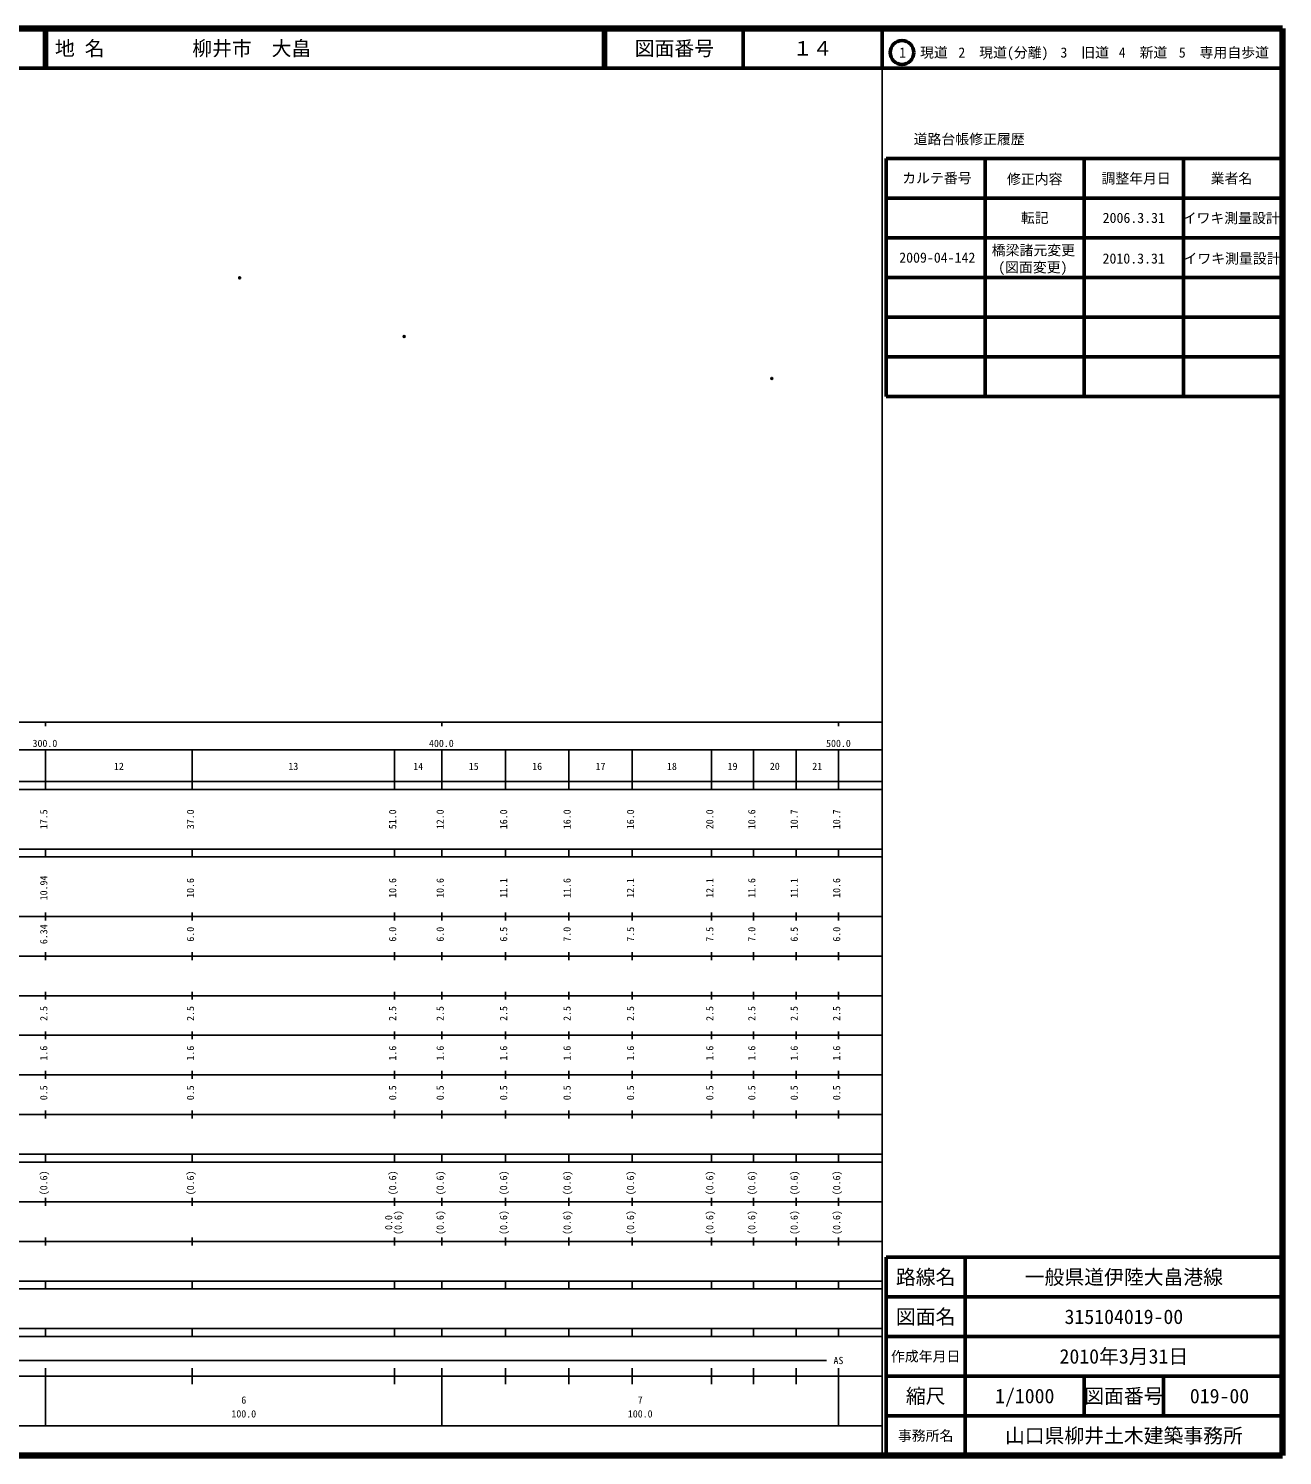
# Model space of a CAD drawing. Units: millimetres on the paper. Extents: x 40 to 680, y 20 to 380.
# Drawn here: x 363.7 to 680, y 20 to 380 of the extents above; entities that cross this region are included whole.
import ezdxf
from ezdxf.enums import TextEntityAlignment as Align

# ---------------------------------------------------------------- set-up
doc = ezdxf.new("R2010")
doc.units = ezdxf.units.MM
doc.header["$PDMODE"] = 32
doc.header["$PDSIZE"] = 0.5
doc.layers.add('M-OTRS', color=6, linetype='Continuous')
doc.layers.add('M-TTL-TXT', color=7, linetype='Continuous')
for name, color, linetype, lineweight in [('M-TTL', 2, 'Continuous', 140), ('M-TTL-BAND', 7, 'Continuous', 25), ('M-TTL-FRAM', 2, 'Continuous', 50), ('M-TTL-LINE', 7, 'Continuous', 50)]:
    doc.layers.add(name, color=color, linetype=linetype, lineweight=lineweight)
doc.styles.add('ＭＳ ゴシック', font='')
doc.styles.get('ＭＳ ゴシック').set_extended_font_data('MS Gothic')

msp = doc.modelspace()

# ---------------------------------------------------------------- linework, layer by layer
at = {"layer": 'M-OTRS'}
for p in [(416.965, 317.104), (458.486, 302.303), (551.169, 291.72)]:
    msp.add_point(p, dxfattribs=at)
at = {"layer": 'M-TTL'}
for p, q in [((680, 380), (40, 380)), ((680, 20), (680, 380)), ((40, 20), (680, 20))]:
    msp.add_line(p, q, dxfattribs=at)
at = {"layer": 'M-TTL-BAND'}
for p, q in [((579, 20), (579, 370)), ((40, 205), (579, 205)), ((368, 205), (368, 204)), ((468, 205), (468, 204)), ((568, 205), (568, 204)), ((68, 198), (579, 198)), ((368, 188), (368, 198)), ((405, 188), (405, 198)), ((456, 188), (456, 198)), ((468, 188), (468, 198)), ((484, 188), (484, 198)), ((500, 188), (500, 198)), ((516, 188), (516, 198)), ((536, 188), (536, 198)), ((546.6, 188), (546.6, 198)), ((557.3, 188), (557.3, 198)), ((568, 188), (568, 198)), ((40, 190), (579, 190)), ((40, 188), (579, 188)), ((40, 173), (579, 173)), ((368, 171), (368, 173)), ((405, 171), (405, 173)), ((456, 171), (456, 173)), ((468, 171), (468, 173)), ((484, 171), (484, 173)), ((500, 171), (500, 173)), ((516, 171), (516, 173)), ((536, 171), (536, 173)), ((546.6, 171), (546.6, 173)), ((557.3, 171), (557.3, 173)), ((568, 171), (568, 173)), ((40, 171), (579, 171)), ((40, 156), (579, 156)), ((368, 155), (368, 157)), ((405, 155), (405, 157)), ((456, 155), (456, 157)), ((468, 155), (468, 157)), ((484, 155), (484, 157)), ((500, 155), (500, 157)), ((516, 155), (516, 157)), ((536, 155), (536, 157)), ((546.6, 155), (546.6, 157)), ((557.3, 155), (557.3, 157)), ((568, 155), (568, 157)), ((46, 146), (579, 146)), ((368, 145), (368, 147)), ((405, 145), (405, 147)), ((456, 145), (456, 147)), ((468, 145), (468, 147)), ((484, 145), (484, 147)), ((500, 145), (500, 147)), ((516, 145), (516, 147)), ((536, 145), (536, 147)), ((546.6, 145), (546.6, 147)), ((557.3, 145), (557.3, 147)), ((568, 145), (568, 147)), ((368, 135), (368, 137)), ((405, 135), (405, 137)), ((456, 135), (456, 137)), ((468, 135), (468, 137)), ((484, 135), (484, 137)), ((500, 135), (500, 137)), ((516, 135), (516, 137)), ((536, 135), (536, 137)), ((546.6, 135), (546.6, 137)), ((557.3, 135), (557.3, 137)), ((568, 135), (568, 137)), ((52, 136), (579, 136)), ((46, 126), (579, 126)), ((368, 125), (368, 127)), ((405, 125), (405, 127)), ((456, 125), (456, 127)), ((468, 125), (468, 127)), ((484, 125), (484, 127)), ((500, 125), (500, 127)), ((516, 125), (516, 127)), ((536, 125), (536, 127)), ((546.6, 125), (546.6, 127)), ((557.3, 125), (557.3, 127)), ((568, 125), (568, 127)), ((52, 116), (579, 116)), ((368, 115), (368, 117)), ((405, 115), (405, 117)), ((456, 115), (456, 117)), ((468, 115), (468, 117)), ((484, 115), (484, 117)), ((500, 115), (500, 117)), ((516, 115), (516, 117)), ((536, 115), (536, 117)), ((546.6, 115), (546.6, 117)), ((557.3, 115), (557.3, 117)), ((568, 115), (568, 117)), ((46, 106), (579, 106)), ((368, 105), (368, 107)), ((405, 105), (405, 107)), ((456, 105), (456, 107)), ((468, 105), (468, 107)), ((484, 105), (484, 107)), ((500, 105), (500, 107)), ((516, 105), (516, 107)), ((536, 105), (536, 107)), ((546.6, 105), (546.6, 107)), ((557.3, 105), (557.3, 107)), ((568, 105), (568, 107)), ((40, 96), (579, 96)), ((40, 94), (579, 94)), ((368, 94), (368, 96)), ((405, 94), (405, 96)), ((456, 94), (456, 96)), ((468, 94), (468, 96)), ((484, 94), (484, 96)), ((500, 94), (500, 96)), ((516, 94), (516, 96)), ((536, 94), (536, 96)), ((546.6, 94), (546.6, 96)), ((557.3, 94), (557.3, 96)), ((568, 94), (568, 96)), ((49, 84), (579, 84)), ((368, 83), (368, 85)), ((405, 83), (405, 85)), ((456, 83), (456, 85)), ((468, 83), (468, 85)), ((484, 83), (484, 85)), ((500, 83), (500, 85)), ((516, 83), (516, 85)), ((536, 83), (536, 85)), ((546.6, 83), (546.6, 85)), ((557.3, 83), (557.3, 85)), ((568, 83), (568, 85)), ((40, 74), (579, 74)), ((368, 73), (368, 75)), ((405, 73), (405, 75)), ((456, 73), (456, 75)), ((468, 73), (468, 75)), ((484, 73), (484, 75)), ((500, 73), (500, 75)), ((516, 73), (516, 75)), ((536, 73), (536, 75)), ((546.6, 73), (546.6, 75)), ((557.3, 73), (557.3, 75)), ((568, 73), (568, 75)), ((40, 64), (579, 64)), ((40, 62), (579, 62)), ((368, 62), (368, 64)), ((405, 62), (405, 64)), ((456, 62), (456, 64)), ((468, 62), (468, 64)), ((484, 62), (484, 64)), ((500, 62), (500, 64)), ((516, 62), (516, 64)), ((536, 62), (536, 64)), ((546.6, 62), (546.6, 64)), ((557.3, 62), (557.3, 64)), ((568, 62), (568, 64)), ((40, 52), (579, 52)), ((368, 50), (368, 52)), ((405, 50), (405, 52)), ((456, 50), (456, 52)), ((468, 50), (468, 52)), ((484, 50), (484, 52)), ((500, 50), (500, 52)), ((516, 50), (516, 52)), ((536, 50), (536, 52)), ((546.6, 50), (546.6, 52)), ((557.3, 50), (557.3, 52)), ((568, 50), (568, 52)), ((40, 50), (579, 50)), ((131.5, 44), (565, 44)), ((40, 40), (579, 40)), ((368, 27.5), (368, 42)), ((405, 38), (405, 42)), ((456, 38), (456, 42)), ((468, 27.5), (468, 42)), ((484, 38), (484, 42)), ((500, 38), (500, 42)), ((516, 38), (516, 42)), ((536, 38), (536, 42)), ((546.6, 38), (546.6, 42)), ((557.3, 38), (557.3, 42)), ((568, 27.5), (568, 42)), ((68, 27.5), (579, 27.5))]:
    msp.add_line(p, q, dxfattribs=at)
at = {"layer": 'M-TTL-FRAM'}
for p, q in [((580, 347.197), (580, 287.197)), ((580, 347.197), (680, 347.197)), ((580, 287.197), (680, 287.197)), ((680, 70), (580, 70)), ((580, 70), (580, 20))]:
    msp.add_line(p, q, dxfattribs=at)
at = {"layer": 'M-TTL-LINE'}
for p, q in [((367.75, 380), (367.75, 370)), ((368.25, 380), (368.25, 370)), ((508.747, 380), (508.747, 370)), ((509.247, 380), (509.247, 370)), ((543.997, 380), (543.997, 370)), ((579, 380), (579, 370)), ((40, 370), (680, 370)), ((605, 347.197), (605, 287.197)), ((630, 347.197), (630, 287.197)), ((655, 347.197), (655, 287.197)), ((580, 337.197), (680, 337.197)), ((580, 327.197), (680, 327.197)), ((580, 317.197), (680, 317.197)), ((580, 307.197), (680, 307.197)), ((580, 297.197), (680, 297.197)), ((600, 70), (600, 20)), ((680, 60), (580, 60)), ((680, 50), (580, 50)), ((680, 40), (580, 40)), ((630, 40), (630, 30)), ((650, 40), (650, 30)), ((680, 30), (580, 30))]:
    msp.add_line(p, q, dxfattribs=at)
msp.add_circle((584.031, 373.958), 3, dxfattribs=at)

# ---------------------------------------------------------------- texts
at = {"layer": 'M-TTL-BAND', "style": 'ＭＳ ゴシック'}
for s, p in [('300.0', (367.844, 198.195)), ('400.0', (467.844, 198.195)), ('500.0', (568, 198.195)), ('500.0', (568, 198.195)), ('12', (386.5, 192.405)), ('13', (430.5, 192.405)), ('14', (462, 192.405)), ('15', (476, 192.405)), ('16', (492, 192.405)), ('17', (508, 192.405)), ('18', (526, 192.405)), ('19', (541.3, 192.405)), ('20', (551.95, 192.405)), ('21', (562.65, 192.405)), ('AS', (568, 42.5)), ('6', (418, 32.523)), ('7', (518, 32.523)), ('100.0', (418, 29.033)), ('100.0', (518, 29.033))]:
    msp.add_text(s, height=1.833, dxfattribs=at).set_placement(p, align=Align.BOTTOM_CENTER)
for s, p in [('17.5', (369, 180.5)), ('37.0', (406, 180.5)), ('51.0', (457, 180.5)), ('12.0', (469, 180.5)), ('16.0', (485, 180.5)), ('16.0', (501, 180.5)), ('16.0', (517, 180.5)), ('20.0', (537, 180.5)), ('10.6', (547.6, 180.5)), ('10.7', (558.3, 180.5)), ('10.7', (569, 180.5)), ('10.94', (369, 163.174)), ('10.6', (406, 163.174)), ('10.6', (457, 163.174)), ('10.6', (469, 163.174)), ('11.1', (485, 163.174)), ('11.6', (501, 163.174)), ('12.1', (517, 163.174)), ('12.1', (537, 163.174)), ('11.6', (547.6, 163.174)), ('11.1', (558.3, 163.174)), ('10.6', (569, 163.174)), ('6.34', (369, 151.5)), ('6.0', (406, 151.5)), ('6.0', (457, 151.5)), ('6.0', (469, 151.5)), ('6.5', (485, 151.5)), ('7.0', (501, 151.5)), ('7.5', (517, 151.5)), ('7.5', (537, 151.5)), ('7.0', (547.6, 151.5)), ('6.5', (558.3, 151.5)), ('6.0', (569, 151.5)), ('2.5', (369, 131.5)), ('2.5', (406, 131.5)), ('2.5', (457, 131.5)), ('2.5', (469, 131.5)), ('2.5', (485, 131.5)), ('2.5', (501, 131.5)), ('2.5', (517, 131.5)), ('2.5', (537, 131.5)), ('2.5', (547.6, 131.5)), ('2.5', (558.3, 131.5)), ('2.5', (569, 131.5)), ('1.6', (369, 121.5)), ('1.6', (406, 121.5)), ('1.6', (457, 121.5)), ('1.6', (469, 121.5)), ('1.6', (485, 121.5)), ('1.6', (501, 121.5)), ('1.6', (517, 121.5)), ('1.6', (537, 121.5)), ('1.6', (547.6, 121.5)), ('1.6', (558.3, 121.5)), ('1.6', (569, 121.5)), ('0.5', (369, 111.5)), ('0.5', (406, 111.5)), ('0.5', (457, 111.5)), ('0.5', (469, 111.5)), ('0.5', (485, 111.5)), ('0.5', (501, 111.5)), ('0.5', (517, 111.5)), ('0.5', (537, 111.5)), ('0.5', (547.6, 111.5)), ('0.5', (558.3, 111.5)), ('0.5', (569, 111.5)), ('(0.6)', (369, 88.764)), ('(0.6)', (406, 88.764)), ('(0.6)', (457, 88.764)), ('(0.6)', (469, 88.764)), ('(0.6)', (485, 88.764)), ('(0.6)', (501, 88.764)), ('(0.6)', (517, 88.764)), ('(0.6)', (537, 88.764)), ('(0.6)', (547.6, 88.764)), ('(0.6)', (558.3, 88.764)), ('(0.6)', (569, 88.764)), ('0.0', (456, 78.764)), ('(0.6)', (458.37, 78.764)), ('(0.6)', (469, 78.764)), ('(0.6)', (485, 78.764)), ('(0.6)', (501, 78.764)), ('(0.6)', (517, 78.764)), ('(0.6)', (537, 78.764)), ('(0.6)', (547.6, 78.764)), ('(0.6)', (558.3, 78.764)), ('(0.6)', (569, 78.764))]:
    msp.add_text(s, height=1.833, rotation=90, dxfattribs=at).set_placement(p, align=Align.BOTTOM_CENTER)
at = {"layer": 'M-TTL-TXT', "style": 'ＭＳ ゴシック'}
for s, p in [('地 名', (370.38, 375)), ('柳井市\u3000大畠', (405.024, 375))]:
    msp.add_text(s, height=3.666, dxfattribs=at).set_placement(p, align=Align.MIDDLE_LEFT)
for s, height, p in [('図面番号', 3.666, (526.622, 375)), ('１４', 3.666, (561.497, 375)), ('1\u3000現道', 2.566, (589.448, 373.958)), ('2\u3000現道(分離)', 2.566, (609.619, 373.958)), ('3\u3000旧道', 2.566, (630.121, 373.958)), ('4\u3000新道', 2.566, (644.824, 373.958)), ('5\u3000専用自歩道', 2.566, (665.228, 373.958)), ('道路台帳修正履歴', 2.566, (600.968, 352.113)), ('カルテ番号', 2.566, (592.839, 342.277)), ('修正内容', 2.566, (617.509, 342.023)), ('調整年月日', 2.566, (643.089, 342.197)), ('業者名', 2.566, (667.134, 342.197)), ('転記', 2.566, (617.5, 332.245)), ('2006.3.31', 2.566, (642.5, 332.245)), ('イワキ測量設計', 2.566, (667.077, 332.189)), ('橋梁諸元変更', 2.566, (617.177, 324.072)), ('2009-04-142', 2.566, (592.933, 322.212)), ('(図面変更)', 2.566, (617.038, 319.764)), ('2010.3.31', 2.566, (642.475, 321.987)), ('イワキ測量設計', 2.566, (667.269, 321.987)), ('路線名', 3.666, (590, 65)), ('路線名', 3.666, (590, 65)), ('一般県道伊陸大畠港線', 3.666, (640, 65)), ('図面名', 3.666, (590, 55)), ('図面名', 3.666, (590, 55)), ('315104019-00', 3.666, (640, 55)), ('2010年3月31日', 3.666, (640, 45)), ('作成年月日', 2.566, (590, 45)), ('作成年月日', 2.566, (590, 45)), ('縮尺', 3.666, (590, 35)), ('縮尺', 3.666, (590, 35)), ('1/1000', 3.666, (615, 35)), ('図面番号', 3.666, (640, 35)), ('図面番号', 3.666, (640, 35)), ('019-00', 3.666, (664.125, 35)), ('事務所名', 2.566, (590, 25)), ('事務所名', 2.566, (590, 25)), ('山口県柳井土木建築事務所', 3.666, (640, 25))]:
    msp.add_text(s, height=height, dxfattribs=at).set_placement(p, align=Align.MIDDLE_CENTER)

doc.saveas('drawing.dxf')
